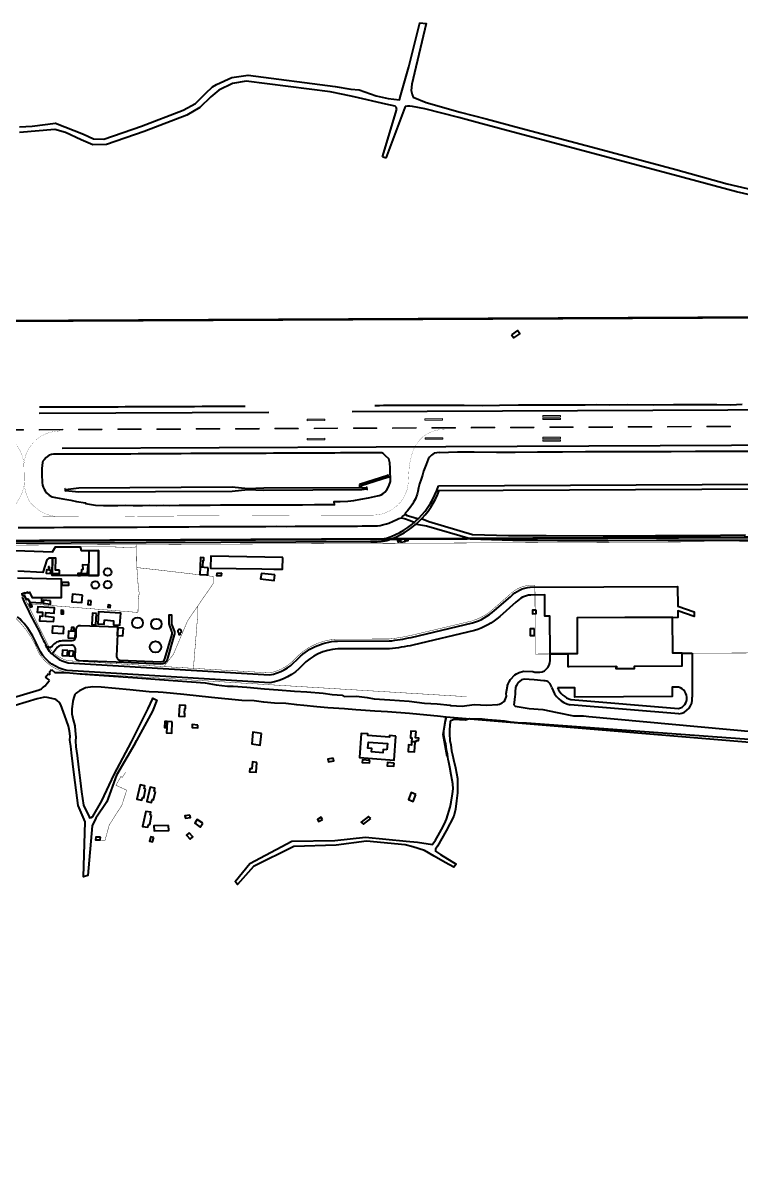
# Model space of a CAD drawing. Header units: metres. Extents: x 428 to 3974, y -4076 to 3914.
# Drawn here: x 989.871 to 990.664, y -369.758 to -368.507 of the extents above; entities that cross this region are included whole.
import ezdxf

# ---------------------------------------------------------------- set-up
doc = ezdxf.new("R2010")
doc.units = ezdxf.units.M
doc.header["$MEASUREMENT"] = 0
for name, pattern in [('CENTER', [50.8, 31.75, -6.35, 6.35, -6.35]), ('DASHED', [0.75, 0.5, -0.25]), ('HIDDEN', [9.525, 6.35, -3.175])]:
    doc.linetypes.add(name, pattern=pattern)
for name, color, linetype, lineweight in [('C-BLDG', 253, 'Continuous', 5), ('C-CLER-AERO', 253, 'Continuous', 5), ('C-FENC-AIRF-SECU', 253, 'DASHED', 0), ('C-NTWK-WATR-AIRF', 253, 'HIDDEN', 0), ('C-ROAD-AIRF', 253, 'Continuous', 5), ('C-ROAD-LAND', 253, 'Continuous', 9), ('C-RUNN', 253, 'Continuous', 5), ('C-RUNN-CNTR', 253, 'Continuous', 18), ('C-RUNN-MARK', 253, 'Continuous', 0), ('C-RUNW-MARK', 252, 'Continuous', 20), ('C-SHLD', 253, 'Continuous', 5)]:
    doc.layers.add(name, color=color, linetype=linetype, lineweight=lineweight)
doc.layers.add('C-STRM-HEAD WALL', color=253, linetype='Continuous')
doc.layers.add('C-TAXI-OTLN', color=4, linetype='Continuous')
doc.styles.add('ADPI R', font='swiss.ttf')
doc.linetypes.add('OLS', pattern='A,4,-2,4,-2,["OLS",ADPI R,S=1.2,R=0,X=-1.7,Y=-0.5],-2,4,-2,4,-2', length=26)

# ---------------------------------------------------------------- blocks, each defined once
blk = doc.blocks.new('Kholsi_Close-flat-3')
at = {"layer": 'C-STRM-HEAD WALL', "ltscale": 0.1}
for points in [[(0, 1.5), (0.8, 2)], [(0, 1.5), (0, -1.5)], [(0, -1.5), (0.9, -2)]]:
    blk.add_lwpolyline(points, dxfattribs=at)
blk = doc.blocks.new('Kholsi_Close-flat-4')
at = {"layer": 'C-STRM-HEAD WALL', "ltscale": 0.1}
for points in [[(-0.1, 1.5), (-1, 1.9)], [(0.1, -1.5), (-0.1, 1.5)], [(0.1, -1.5), (-0.7, -2)]]:
    blk.add_lwpolyline(points, dxfattribs=at)
blk = doc.blocks.new('Kholsi_Close-flat-5')
at = {"layer": 'C-STRM-HEAD WALL', "ltscale": 0.1, "elevation": -1323.5}
for points in [[(-2.8, 2.3), (-3.7, 2.5)], [(-1.9, -0.6), (-2.8, 2.3)], [(-1.9, -0.6), (-2.5, -1.3)]]:
    blk.add_lwpolyline(points, dxfattribs=at)
blk = doc.blocks.new('*U17')
at = {"layer": 'C-RUNN-MARK'}
for points in [[(634195.5, 3064775.3), (634194.7, 3064775.6), (634183.7, 3064747.7), (634184.6, 3064747.3)], [(634177.3, 3064728.7), (634176.5, 3064729), (634165.5, 3064701.1), (634166.3, 3064700.8)], [(634159, 3064682.2), (634158.2, 3064682.5), (634147.3, 3064654.6), (634148.1, 3064654.2)], [(634140.8, 3064635.6), (634140, 3064635.9), (634129, 3064608), (634129.9, 3064607.7)], [(634122.6, 3064589.1), (634121.7, 3064589.4), (634110.8, 3064561.5), (634111.6, 3064561.1)], [(634104.3, 3064542.5), (634103.5, 3064542.8), (634092.5, 3064514.9), (634093.4, 3064514.6)], [(634086.1, 3064495.9), (634085.2, 3064496.3), (634074.3, 3064468.3), (634075.1, 3064468)], [(634067.8, 3064449.4), (634067, 3064449.7), (634056, 3064421.8), (634056.9, 3064421.5)], [(634049.6, 3064402.8), (634048.7, 3064403.2), (634037.8, 3064375.2), (634038.6, 3064374.9)], [(634031.3, 3064356.3), (634030.5, 3064356.6), (634019.6, 3064328.7), (634020.4, 3064328.4)], [(634013.1, 3064309.7), (634012.3, 3064310.1), (634001.3, 3064282.1), (634002.2, 3064281.8)], [(633994.9, 3064263.2), (633994, 3064263.5), (633983.1, 3064235.6), (633983.9, 3064235.3)], [(633976.6, 3064216.6), (633975.8, 3064217), (633964.8, 3064189), (633965.7, 3064188.7)], [(633958.4, 3064170.1), (633957.5, 3064170.4), (633946.6, 3064142.5), (633947.4, 3064142.1)], [(633940.1, 3064123.5), (633939.3, 3064123.9), (633928.3, 3064095.9), (633929.2, 3064095.6)], [(633921.9, 3064077), (633921, 3064077.3), (633910.1, 3064049.4), (633910.9, 3064049)], [(633903.6, 3064030.4), (633902.8, 3064030.7), (633891.9, 3064002.8), (633892.7, 3064002.5)], [(633885.4, 3063983.9), (633884.6, 3063984.2), (633873.6, 3063956.3), (633874.5, 3063955.9)], [(633867.2, 3063937.3), (633866.3, 3063937.6), (633855.4, 3063909.7), (633856.2, 3063909.4)]]:
    blk.add_hatch(color=256, dxfattribs=at).paths.add_polyline_path(points)
for points in [[(634194.7, 3064775.6), (634183.7, 3064747.7), (634184.6, 3064747.3), (634195.5, 3064775.3)], [(634176.5, 3064729), (634165.5, 3064701.1), (634166.3, 3064700.8), (634177.3, 3064728.7)], [(634158.2, 3064682.5), (634147.3, 3064654.6), (634148.1, 3064654.2), (634159, 3064682.2)], [(634140, 3064635.9), (634129, 3064608), (634129.9, 3064607.7), (634140.8, 3064635.6)], [(634121.7, 3064589.4), (634110.8, 3064561.5), (634111.6, 3064561.1), (634122.6, 3064589.1)], [(634103.5, 3064542.8), (634092.5, 3064514.9), (634093.4, 3064514.6), (634104.3, 3064542.5)], [(634085.2, 3064496.3), (634074.3, 3064468.3), (634075.1, 3064468), (634086.1, 3064495.9)], [(634067, 3064449.7), (634056, 3064421.8), (634056.9, 3064421.5), (634067.8, 3064449.4)], [(634048.7, 3064403.2), (634037.8, 3064375.2), (634038.6, 3064374.9), (634049.6, 3064402.8)], [(634030.5, 3064356.6), (634019.6, 3064328.7), (634020.4, 3064328.4), (634031.3, 3064356.3)], [(634012.3, 3064310.1), (634001.3, 3064282.1), (634002.2, 3064281.8), (634013.1, 3064309.7)], [(633994, 3064263.5), (633983.1, 3064235.6), (633983.9, 3064235.3), (633994.9, 3064263.2)], [(633975.8, 3064217), (633964.8, 3064189), (633965.7, 3064188.7), (633976.6, 3064216.6)], [(633957.5, 3064170.4), (633946.6, 3064142.5), (633947.4, 3064142.1), (633958.4, 3064170.1)], [(633939.3, 3064123.9), (633928.3, 3064095.9), (633929.2, 3064095.6), (633940.1, 3064123.5)], [(633921, 3064077.3), (633910.1, 3064049.4), (633910.9, 3064049), (633921.9, 3064077)], [(633902.8, 3064030.7), (633891.9, 3064002.8), (633892.7, 3064002.5), (633903.6, 3064030.4)], [(633884.6, 3063984.2), (633873.6, 3063956.3), (633874.5, 3063955.9), (633885.4, 3063983.9)], [(633866.3, 3063937.6), (633855.4, 3063909.7), (633856.2, 3063909.4), (633867.2, 3063937.3)]]:
    blk.add_lwpolyline(points, close=True, dxfattribs=at)
blk = doc.blocks.new('Sup 2400m-flat-2')
at = {"layer": 'C-RUNW-MARK'}
h = blk.add_hatch(color=256, dxfattribs=at)
h.paths.add_polyline_path([(-922.5, 13), (-922.5, 11.2), (-900, 11.2), (-900, 13)])
h.paths.add_polyline_path([(-922.5, -13.1), (-922.5, -11.3), (-900, -11.3), (-900, -13.1)])
h.paths.add_polyline_path([(-772.5, 13), (-772.5, 11.2), (-750, 11.2), (-750, 13)])
h.paths.add_polyline_path([(-772.5, -13.1), (-772.5, -11.3), (-750, -11.3), (-750, -13.1)])
h.paths.add_polyline_path([(-622.5, 16.3), (-622.5, 14.5), (-600, 14.5), (-600, 16.3)])
h.paths.add_polyline_path([(-600, 13), (-600, 11.2), (-622.5, 11.2), (-622.5, 13)])
h.paths.add_polyline_path([(-622.5, -16.4), (-622.5, -14.6), (-600, -14.6), (-600, -16.4)])
h.paths.add_polyline_path([(-600, -13.1), (-600, -11.3), (-622.5, -11.3), (-622.5, -13.1)])
h = blk.add_hatch(color=256, dxfattribs=at)
h.paths.add_polyline_path([(-322.5, 19.6), (-322.5, 17.8), (-300, 17.8), (-300, 19.6)])
h.paths.add_polyline_path([(-300, 16.3), (-300, 14.5), (-322.5, 14.5), (-322.5, 16.3)])
h.paths.add_polyline_path([(-322.5, 13), (-322.5, 11.2), (-300, 11.2), (-300, 13)])
h = blk.add_hatch(color=256, dxfattribs=at)
h.paths.add_polyline_path([(-172.5, 19.6), (-172.5, 17.8), (-150, 17.8), (-150, 19.6)])
h.paths.add_polyline_path([(-150, 16.3), (-150, 14.5), (-172.5, 14.5), (-172.5, 16.3)])
h.paths.add_polyline_path([(-172.5, 13), (-172.5, 11.2), (-150, 11.2), (-150, 13)])
h = blk.add_hatch(color=256, dxfattribs=at)
h.paths.add_polyline_path([(-322.5, -19.7), (-322.5, -17.9), (-300, -17.9), (-300, -19.7)])
h.paths.add_polyline_path([(-300, -16.4), (-300, -14.6), (-322.5, -14.6), (-322.5, -16.4)])
h.paths.add_polyline_path([(-322.5, -13.1), (-322.5, -11.3), (-300, -11.3), (-300, -13.1)])
h = blk.add_hatch(color=256, dxfattribs=at)
h.paths.add_polyline_path([(-172.5, -19.7), (-172.5, -17.9), (-150, -17.9), (-150, -19.7)])
h.paths.add_polyline_path([(-150, -16.4), (-150, -14.6), (-172.5, -14.6), (-172.5, -16.4)])
h.paths.add_polyline_path([(-172.5, -13.1), (-172.5, -11.3), (-150, -11.3), (-150, -13.1)])
for points in [[(-622.5, 16.3), (-622.5, 14.5), (-600, 14.5), (-600, 16.3)], [(-322.5, 19.6), (-322.5, 17.8), (-300, 17.8), (-300, 19.6)], [(-300, 16.3), (-300, 14.5), (-322.5, 14.5), (-322.5, 16.3)], [(-172.5, 19.6), (-172.5, 17.8), (-150, 17.8), (-150, 19.6)], [(-150, 16.3), (-150, 14.5), (-172.5, 14.5), (-172.5, 16.3)], [(-922.5, 13), (-922.5, 11.2), (-900, 11.2), (-900, 13)], [(-772.5, 13), (-772.5, 11.2), (-750, 11.2), (-750, 13)], [(-600, 13), (-600, 11.2), (-622.5, 11.2), (-622.5, 13)], [(-322.5, 13), (-322.5, 11.2), (-300, 11.2), (-300, 13)], [(-172.5, 13), (-172.5, 11.2), (-150, 11.2), (-150, 13)], [(-922.5, -13.1), (-922.5, -11.3), (-900, -11.3), (-900, -13.1)], [(-772.5, -13.1), (-772.5, -11.3), (-750, -11.3), (-750, -13.1)], [(-600, -13.1), (-600, -11.3), (-622.5, -11.3), (-622.5, -13.1)], [(-322.5, -13.1), (-322.5, -11.3), (-300, -11.3), (-300, -13.1)], [(-172.5, -13.1), (-172.5, -11.3), (-150, -11.3), (-150, -13.1)], [(-622.5, -16.4), (-622.5, -14.6), (-600, -14.6), (-600, -16.4)], [(-300, -16.4), (-300, -14.6), (-322.5, -14.6), (-322.5, -16.4)], [(-322.5, -19.7), (-322.5, -17.9), (-300, -17.9), (-300, -19.7)], [(-150, -16.4), (-150, -14.6), (-172.5, -14.6), (-172.5, -16.4)], [(-172.5, -19.7), (-172.5, -17.9), (-150, -17.9), (-150, -19.7)]]:
    blk.add_lwpolyline(points, close=True, dxfattribs=at)

msp = doc.modelspace()

# ---------------------------------------------------------------- linework, layer by layer
at = {"layer": 'C-BLDG', "lineweight": 40}
for points in [[(990.4108, -368.8508), (990.4132, -368.8543), (990.4198, -368.8497), (990.4174, -368.8462), (990.4108, -368.8508)], [(990.3396, -369.316), (990.3354, -369.2918), (990.3387, -369.2723)]]:
    msp.add_lwpolyline(points, dxfattribs=at)
for points in [[(990.2866, -369.0772), (990.2849, -369.0774), (990.2852, -369.0794), (990.2869, -369.0793)], [(990.2929, -369.0765), (990.2878, -369.077), (990.2884, -369.0795), (990.2934, -369.079)], [(990.2961, -369.0761), (990.2943, -369.0764), (990.2948, -369.0782), (990.2966, -369.0779)], [(989.9445, -369.0892), (989.9441, -369.1164), (989.955, -369.1163), (989.955, -369.0887)], [(990.1584, -369.0965), (990.079, -369.0952), (990.0788, -369.1082), (990.1352, -369.1092), (990.1485, -369.1094), (990.1582, -369.1096)], [(989.9012, -369.107), (989.9001, -369.107), (989.9, -369.1089), (989.9011, -369.109)], [(989.9119, -369.1107), (989.9078, -369.1106), (989.9079, -369.0973), (989.9043, -369.0973), (989.9041, -369.1143), (989.912, -369.1143)], [(989.9438, -369.1049), (989.9376, -369.1046), (989.9377, -369.1099), (989.9362, -369.1102), (989.9361, -369.1143), (989.9431, -369.1144)], [(990.0761, -369.1079), (990.0672, -369.1074), (990.0668, -369.1153), (990.0757, -369.1158)], [(990.0706, -369.0997), (990.0712, -369.0998), (990.0714, -369.0968), (990.0677, -369.0965), (990.0671, -369.1067), (990.0701, -369.1069)], [(989.9024, -369.1108), (989.8976, -369.1103), (989.8975, -369.1138), (989.9023, -369.1143)], [(989.9355, -369.1143), (989.9324, -369.1143), (989.9323, -369.1166), (989.9354, -369.1166)], [(990.091, -369.114), (990.0856, -369.1143), (990.0854, -369.1166), (990.0908, -369.1163)], [(990.1497, -369.1158), (990.1347, -369.1142), (990.1339, -369.1202), (990.1489, -369.1218)], [(989.9223, -369.124), (989.9146, -369.1242), (989.9146, -369.1253), (989.9146, -369.1273), (989.9164, -369.1272), (989.9222, -369.1271)], [(989.8925, -369.141), (989.8823, -369.1407), (989.8793, -369.135), (989.8783, -369.1356), (989.8775, -369.1358), (989.877, -369.1348), (989.8742, -369.1362), (989.8739, -369.1355), (989.8706, -369.137), (989.8716, -369.139), (989.8732, -369.1383), (989.8752, -369.1431), (989.8761, -369.1427), (989.8772, -369.1421), (989.8793, -369.1457), (989.8925, -369.1467)], [(989.9023, -369.1445), (989.8946, -369.1435), (989.8942, -369.1471), (989.902, -369.1481)], [(989.9374, -369.1381), (989.9264, -369.1372), (989.9257, -369.1455), (989.9367, -369.1464)], [(989.9471, -369.1444), (989.9437, -369.1441), (989.9433, -369.1484), (989.9468, -369.1488)], [(989.881, -369.1481), (989.8786, -369.1481), (989.8801, -369.1515), (989.8821, -369.1507)], [(989.9061, -369.1627), (989.8968, -369.1618), (989.8969, -369.1572), (989.9062, -369.1581), (989.9066, -369.1522), (989.8881, -369.151), (989.8876, -369.1568), (989.8935, -369.157), (989.8934, -369.1616), (989.8904, -369.1614), (989.89, -369.1663), (989.9056, -369.1673)], [(989.9166, -369.1549), (989.9139, -369.1548), (989.9138, -369.1586), (989.9165, -369.1587)], [(989.953, -369.1584), (989.9485, -369.1581), (989.9478, -369.1705), (989.9523, -369.1708)], [(989.9618, -369.1652), (989.9718, -369.1663), (989.9715, -369.1707), (989.9787, -369.1712), (989.9796, -369.158), (989.9551, -369.1564), (989.9542, -369.1696), (989.9615, -369.1701)], [(989.9683, -369.1491), (989.9656, -369.1489), (989.9654, -369.1515), (989.9681, -369.1517)], [(990.4377, -369.1546), (990.4338, -369.1547), (990.4338, -369.1586), (990.4377, -369.1585)], [(990.5884, -369.1625), (990.4829, -369.1632), (990.4832, -369.2028), (990.4726, -369.203), (990.4729, -369.2168), (990.5256, -369.2166), (990.5257, -369.2192), (990.5463, -369.219), (990.5463, -369.2165), (990.599, -369.2161), (990.5989, -369.2022), (990.5887, -369.2022)], [(989.917, -369.1729), (989.9044, -369.1722), (989.9039, -369.1796), (989.9166, -369.1804)], [(989.9299, -369.1783), (989.922, -369.1778), (989.9216, -369.1852), (989.9294, -369.1857)], [(989.9283, -369.1739), (989.9252, -369.1738), (989.925, -369.1772), (989.9281, -369.1773)], [(989.9825, -369.1747), (989.9762, -369.1742), (989.9758, -369.1827), (989.982, -369.1831)], [(990.0464, -369.1771), (990.0462, -369.1768), (990.0456, -369.1763), (990.045, -369.1761), (990.0441, -369.1762), (990.0435, -369.1764), (990.0429, -369.1769), (990.0427, -369.1771), (990.0426, -369.1776), (990.0427, -369.178), (990.0431, -369.1794), (990.0438, -369.18), (990.0437, -369.1815), (990.045, -369.1816), (990.0451, -369.1802), (990.0458, -369.1795), (990.0467, -369.1787), (990.0467, -369.1779)], [(990.4361, -369.1752), (990.4312, -369.1752), (990.4311, -369.1788), (990.4312, -369.1828), (990.4361, -369.1828)], [(989.9212, -369.1993), (989.9155, -369.199), (989.915, -369.2047), (989.9207, -369.2051)], [(989.9276, -369.1998), (989.9227, -369.1995), (989.9224, -369.2051), (989.9273, -369.2054)], [(990.0504, -369.2632), (990.0509, -369.2633), (990.0512, -369.2599), (990.0445, -369.2594), (990.0437, -369.2716), (990.0503, -369.2721), (990.0505, -369.2688), (990.0499, -369.2687)], [(990.0307, -369.2776), (990.0282, -369.2775), (990.0278, -369.2843), (990.0303, -369.2844)], [(990.0364, -369.2778), (990.0307, -369.2776), (990.0303, -369.2844), (990.03, -369.2899), (990.0359, -369.2903)], [(990.0648, -369.2814), (990.0584, -369.2809), (990.0583, -369.284), (990.0646, -369.2845)], [(990.1347, -369.2906), (990.1255, -369.2894), (990.1244, -369.3023), (990.1335, -369.3035)], [(990.2832, -369.2936), (990.276, -369.293), (990.2759, -369.2948), (990.252, -369.2931), (990.2521, -369.2912), (990.2449, -369.2907), (990.2429, -369.3171), (990.2812, -369.32)], [(990.3054, -369.2884), (990.2997, -369.288), (990.2991, -369.2956), (990.3008, -369.2957), (990.3007, -369.297), (990.3005, -369.2993), (990.3055, -369.2997), (990.3057, -369.2983), (990.3082, -369.2984), (990.3084, -369.296), (990.3048, -369.2956)], [(990.2733, -369.3087), (990.2691, -369.3084), (990.2689, -369.3121), (990.2561, -369.3111), (990.2564, -369.3074), (990.2523, -369.3071), (990.2528, -369.3002), (990.2738, -369.3017)], [(990.3045, -369.3004), (990.3005, -369.3001), (990.3002, -369.3036), (990.297, -369.3034), (990.2966, -369.3107), (990.3036, -369.3111)], [(990.2141, -369.3179), (990.2082, -369.3191), (990.2087, -369.3221), (990.2147, -369.3209)], [(990.2542, -369.3205), (990.2462, -369.3197), (990.2458, -369.3226), (990.254, -369.3232)], [(990.1298, -369.3226), (990.1249, -369.3221), (990.1243, -369.3298), (990.122, -369.3296), (990.1218, -369.3329), (990.129, -369.3336)], [(990.2811, -369.3234), (990.2737, -369.3229), (990.2734, -369.3264), (990.2808, -369.3269)], [(990.0071, -369.352), (990.0056, -369.3516), (990.0063, -369.3486), (990.001, -369.3475), (989.9975, -369.3631), (990.0028, -369.3643), (990.0035, -369.3613), (990.0051, -369.3616)], [(990.018, -369.3546), (990.0165, -369.3542), (990.0172, -369.351), (990.012, -369.3499), (990.0084, -369.3656), (990.0137, -369.3668), (990.0144, -369.3636), (990.0159, -369.364)], [(990.3051, -369.3582), (990.3, -369.356), (990.2971, -369.3635), (990.3022, -369.3657)], [(990.0137, -369.3807), (990.0122, -369.3805), (990.0129, -369.3775), (990.0072, -369.3769), (990.0037, -369.3934), (990.0094, -369.394), (990.0101, -369.391), (990.0116, -369.3912)], [(990.056, -369.3808), (990.0505, -369.3816), (990.0509, -369.3843), (990.0564, -369.3835)], [(990.202, -369.3856), (990.2006, -369.383), (990.1965, -369.3855), (990.1978, -369.388)], [(990.2553, -369.3845), (990.253, -369.3823), (990.245, -369.3887), (990.2473, -369.3909)], [(990.0323, -369.3923), (990.0162, -369.3926), (990.0165, -369.398), (990.0326, -369.3977)], [(990.0701, -369.3898), (990.0641, -369.3856), (990.0613, -369.3898), (990.0673, -369.394)], [(989.9573, -369.4053), (989.9521, -369.4051), (989.9517, -369.408), (989.9569, -369.4082)], [(990.016, -369.4056), (990.0128, -369.4048), (990.0115, -369.4096), (990.0147, -369.4104)], [(990.0552, -369.4003), (990.0521, -369.4031), (990.0561, -369.4074), (990.0593, -369.4046)]]:
    msp.add_lwpolyline(points, close=True, dxfattribs=at)
msp.add_lwpolyline([(990.3387, -369.2723), (990.7309, -369.305, -0.338409), (991.0307, -369.6004), (991.0529, -369.7583)], format="xyb", dxfattribs=at)
for centre, radius in [((989.9652, -369.1126), 0.00418), ((989.9515, -369.1268), 0.00417), ((989.9652, -369.1266), 0.00421), ((989.9981, -369.1687), 0.00599), ((990.0189, -369.1699), 0.00583), ((990.018, -369.1953), 0.00626)]:
    msp.add_circle(centre, radius, dxfattribs=at)
at = {"layer": 'C-CLER-AERO', "linetype": 'OLS', "lineweight": 40, "const_width": 0.0026, "flags": 128}
msp.add_lwpolyline([(988.3934, -368.8426), (991.0359, -368.83), (991.0371, -369.0726), (988.3946, -369.0851), (988.3934, -368.8426)], close=True, dxfattribs=at)
at = {"layer": 'C-FENC-AIRF-SECU', "lineweight": 40, "ltscale": 0.2, "const_width": 0.000433, "flags": 128}
for points in [[(990.6726, -369.0791), (989.6459, -369.0839)], [(989.997, -369.0823), (989.9973, -369.1077)], [(989.9971, -369.0849), (989.988, -369.0856), (989.9716, -369.0849), (989.9348, -369.0847)], [(989.999, -369.1421), (990, -369.1362), (989.9989, -369.1282), (989.9974, -369.1077)], [(990.0252, -369.1108), (989.9974, -369.1077)], [(990.0818, -369.1175), (990.0251, -369.1108)], [(990.0818, -369.1175), (990.0819, -369.1249), (990.0534, -369.1663)], [(990.4368, -369.2031), (990.4365, -369.1271)], [(989.999, -369.1421), (989.9986, -369.1572)], [(989.8767, -369.1475), (989.9986, -369.1572)], [(990.0641, -369.1507), (990.0644, -369.1614), (990.0598, -369.2188)], [(990.0534, -369.1663), (990.0534, -369.1663), (990.0377, -369.2034), (990.0273, -369.2169)], [(990.4726, -369.2029), (990.4368, -369.2031)], [(990.5989, -369.2022), (990.673, -369.2019)], [(989.9517, -369.4081), (989.9621, -369.4092), (989.967, -369.3915), (989.9808, -369.37), (989.9862, -369.3533), (989.9743, -369.3479), (989.9798, -369.3382), (989.9812, -369.3393), (989.985, -369.3337)]]:
    msp.add_lwpolyline(points, dxfattribs=at)
for points in [[(989.6445, -369.1061), (989.6991, -369.1193), (989.7364, -369.1307, 0.055323), (989.7611, -369.1329, -0.094697), (989.8291, -369.142, -0.217915), (989.8891, -369.2017, 0.214899), (989.9204, -369.2234), (990.361, -369.2501)], [(990.4365, -369.1271), (990.4313, -369.1271, 0.183963), (990.4079, -369.1382), (990.3905, -369.1534, -0.11002), (990.3669, -369.1666), (990.2994, -369.1826, -0.027439), (990.2756, -369.1865), (990.2186, -369.1866, 0.198539), (990.1718, -369.2084, -0.166186), (990.1436, -369.2239), (990.0273, -369.2169)], [(990.0273, -369.2169), (989.922, -369.2105, -0.239704), (989.899, -369.1921), (989.8723, -369.1387)]]:
    msp.add_lwpolyline(points, format="xyb", dxfattribs=at)
at = {"layer": 'C-NTWK-WATR-AIRF', "lineweight": 40}
for points in [[(990.2742, -369.006), (990.2429, -369.016), (990.2429, -369.0192)], [(990.2748, -369.0079), (990.2449, -369.0175), (990.2449, -369.0192)], [(989.9187, -369.0214), (989.9333, -369.0196), (990.1024, -369.0188), (990.1197, -369.0204), (990.1374, -369.0197), (990.2455, -369.0192), (990.251, -369.0199)], [(989.9187, -369.0227), (989.9333, -369.0243), (990.1024, -369.0235), (990.1197, -369.0217), (990.1374, -369.0222), (990.2455, -369.0217), (990.251, -369.021)], [(990.3282, -369.0227), (991.0461, -369.0193), (991.0633, -369.0176)], [(990.33, -369.0175), (991.046, -369.0141), (991.0633, -369.0156)], [(989.9187, -369.0227), (989.9187, -369.0214)]]:
    msp.add_lwpolyline(points, dxfattribs=at)
for points in [[(990.33, -369.0175, -0.241082), (990.2727, -369.0753, -0.048428), (990.2553, -369.0767), (989.6345, -369.0796)], [(990.331, -369.0227, -0.228219), (990.2733, -369.0778, -0.048841), (990.2553, -369.0793), (989.6346, -369.0822)]]:
    msp.add_lwpolyline(points, format="xyb", dxfattribs=at)
at = {"layer": 'C-ROAD-AIRF', "lineweight": 40}
for points in [[(990.2864, -369.0534), (990.2892, -369.0529), (990.2939, -369.054), (990.2979, -369.0554), (990.3044, -369.0578)], [(990.2932, -369.048), (990.2932, -369.0485), (990.2938, -369.0492), (990.2956, -369.0502), (990.302, -369.052), (990.3079, -369.054)], [(990.3678, -369.0714), (990.3195, -369.0573), (990.3115, -369.0539)], [(990.3649, -369.0761), (990.317, -369.0621), (990.3058, -369.0601)], [(990.3649, -369.0761), (990.412, -369.0773), (990.4613, -369.0777), (990.5175, -369.0777), (990.5707, -369.0776), (990.623, -369.0774), (990.6718, -369.0772)], [(990.6686, -369.0721), (990.6135, -369.0727), (990.5695, -369.0728), (990.5116, -369.0729), (990.4487, -369.0727), (990.4073, -369.0726), (990.3678, -369.0714)], [(989.8431, -369.088), (989.9044, -369.0903), (989.9078, -369.0848), (989.9348, -369.0847), (989.9358, -369.0889), (989.955, -369.0887), (989.955, -369.1163), (989.9041, -369.1166), (989.9043, -369.0973), (989.9004, -369.0973), (989.8982, -369.0991), (989.8936, -369.1131), (989.8662, -369.1116)], [(989.8658, -369.1192), (989.9138, -369.12), (989.9139, -369.1409), (989.8823, -369.141), (989.8793, -369.135), (989.8783, -369.1356), (989.8775, -369.1358), (989.877, -369.1348), (989.8742, -369.1362), (989.8739, -369.1355), (989.8703, -369.1372)]]:
    msp.add_lwpolyline(points, dxfattribs=at)
msp.add_lwpolyline([(989.8709, -369.1402), (989.8739, -369.1472), (989.8774, -369.1544), (989.8794, -369.1586), (989.8902, -369.1795), (989.89, -369.1791, -0.001273), (989.8902, -369.1795, -0.007761), (989.8987, -369.1966, 0.206156), (989.9218, -369.2127), (990.1437, -369.2261, 0.167457), (990.1734, -369.2098, -0.198332), (990.2187, -369.1888), (990.2757, -369.1887, 0.027591), (990.2999, -369.1847), (990.3675, -369.1687, 0.110233), (990.392, -369.1551), (990.4095, -369.1398, -0.184065), (990.4314, -369.1293), (990.5939, -369.1285), (990.594, -369.1502), (990.6122, -369.1564), (990.6122, -369.1617), (990.594, -369.1556), (990.5941, -369.1626), (990.483, -369.1632), (990.4832, -369.2028), (990.4532, -369.203), (990.453, -369.1613), (990.4475, -369.1613), (990.4474, -369.1379), (990.4318, -369.138, 0.184587), (990.4155, -369.146), (990.3977, -369.1616, -0.110969), (990.3697, -369.1771), (990.3019, -369.1932, -0.028164), (990.2762, -369.1974), (990.2189, -369.1975, 0.197416), (990.1798, -369.2157, -0.171728), (990.1442, -369.2348), (989.9207, -369.2213, -0.212978), (989.8911, -369.2007, 0.007947), (989.8825, -369.1835, 0.092911), (989.8657, -369.1619, 0.158771)], format="xyb", dxfattribs=at)
msp.add_arc((990.2606, -369.0099), 0.0511, 304.8984, 310.9118, dxfattribs=at)
at = {"layer": 'C-ROAD-LAND', "lineweight": 40}
for p, q in [((990.0878, -368.5809), (990.079, -368.5883)), ((990.1028, -368.5735), (990.0878, -368.5809)), ((990.1179, -368.571), (990.1028, -368.5735)), ((990.2107, -368.5828), (990.1179, -368.571)), ((990.2249, -368.5856), (990.2107, -368.5828)), ((990.079, -368.5883), (990.067, -368.6001)), ((990.2372, -368.5885), (990.2249, -368.5856)), ((990.2722, -368.5964), (990.2372, -368.5885)), ((990.067, -368.6001), (990.0526, -368.6084)), ((990.2682, -368.6545), (990.284, -368.602)), ((990.2929, -368.6), (990.2719, -368.656)), ((990.2825, -368.5988), (990.2722, -368.5964)), ((990.2835, -368.5996), (990.2825, -368.5988)), ((990.2838, -368.6006), (990.2835, -368.5996)), ((990.2839, -368.6012), (990.2838, -368.6006)), ((990.284, -368.602), (990.2839, -368.6012)), ((990.2935, -368.5992), (990.2929, -368.6)), ((990.2959, -368.5986), (990.2935, -368.5992)), ((990.2935, -368.5992), (990.2935, -368.5992)), ((990.2985, -368.5986), (990.2959, -368.5986)), ((990.3014, -368.5991), (990.2985, -368.5986)), ((990.315, -368.6017), (990.3014, -368.5991)), ((990.3526, -368.6113), (990.315, -368.6017)), ((990.0526, -368.6084), (990.0053, -368.6266)), ((990.3769, -368.6177), (990.3526, -368.6113)), ((990.418, -368.6287), (990.3769, -368.6177)), ((989.9069, -368.6245), (989.8678, -368.6277)), ((989.9186, -368.6277), (989.9069, -368.6245)), ((989.9361, -368.6358), (989.9186, -368.6277)), ((990.0053, -368.6266), (989.9638, -368.6411)), ((990.5905, -368.6748), (990.418, -368.6287)), ((989.9487, -368.6414), (989.9361, -368.6358)), ((989.9638, -368.6411), (989.9487, -368.6414)), ((990.2719, -368.656), (990.2682, -368.6545)), ((990.6589, -368.6932), (990.5905, -368.6748)), ((990.6911, -368.7007), (990.6589, -368.6932)), ((990.4532, -369.203), (990.4726, -369.2029)), ((990.4532, -369.2102), (990.4532, -369.203)), ((990.4726, -369.2029), (990.4726, -369.2167)), ((990.5989, -369.2022), (990.6098, -369.2022)), ((990.599, -369.2161), (990.5989, -369.2022)), ((990.6098, -369.2022), (990.61, -369.2506)), ((989.9014, -369.2225), (989.9032, -369.2201)), ((989.9032, -369.2201), (989.9071, -369.2236)), ((990.4726, -369.2167), (990.4735, -369.2167)), ((990.4735, -369.2167), (990.4744, -369.2167)), ((990.4744, -369.2167), (990.5263, -369.2165)), ((990.5263, -369.2165), (990.5264, -369.2191)), ((990.5264, -369.2191), (990.5463, -369.219)), ((990.5463, -369.2164), (990.599, -369.2161)), ((990.5463, -369.219), (990.5463, -369.2164)), ((989.8968, -369.2287), (989.8998, -369.2246)), ((989.8986, -369.2302), (989.8968, -369.2287)), ((989.8984, -369.2353), (989.9007, -369.2327)), ((989.9007, -369.2316), (989.8986, -369.2302)), ((989.8998, -369.2246), (989.9013, -369.226)), ((989.9011, -369.2323), (989.9007, -369.2316)), ((989.9007, -369.2327), (989.9011, -369.2323)), ((989.9013, -369.226), (989.9014, -369.2225)), ((989.9071, -369.2236), (989.9192, -369.2235)), ((989.9192, -369.2235), (989.9195, -369.2236)), ((989.9195, -369.2236), (989.935, -369.2248)), ((989.935, -369.2248), (989.9457, -369.2257)), ((989.9457, -369.2257), (989.9611, -369.2267)), ((989.9611, -369.2267), (989.9772, -369.2279)), ((989.9772, -369.2279), (989.998, -369.2294)), ((989.998, -369.2294), (990.0223, -369.2312)), ((990.0223, -369.2311), (990.0727, -369.2347)), ((990.0223, -369.2312), (990.0223, -369.2311)), ((990.4068, -369.2358), (990.4079, -369.2336)), ((990.4079, -369.2336), (990.4094, -369.2313)), ((990.4094, -369.2313), (990.4143, -369.2261)), ((990.4143, -369.2261), (990.4163, -369.2248)), ((990.4163, -369.2248), (990.4191, -369.2234)), ((990.4218, -369.2315), (990.4177, -369.2349)), ((990.4191, -369.2234), (990.4237, -369.2219)), ((990.4246, -369.2307), (990.4218, -369.2315)), ((990.4237, -369.2219), (990.434, -369.2223)), ((990.4358, -369.2316), (990.4246, -369.2307)), ((990.434, -369.2223), (990.4363, -369.223)), ((990.4462, -369.2325), (990.4358, -369.2316)), ((990.4363, -369.223), (990.4392, -369.2232)), ((989.8588, -369.2519), (989.8896, -369.2426)), ((989.8896, -369.2426), (989.8921, -369.2414)), ((989.8921, -369.2414), (989.8935, -369.2404)), ((989.8935, -369.2404), (989.8962, -369.2381)), ((989.8962, -369.2381), (989.8984, -369.2353)), ((990.0727, -369.2347), (990.085, -369.2371)), ((990.085, -369.2371), (990.0974, -369.2384)), ((990.0974, -369.2384), (990.1038, -369.2385)), ((990.1038, -369.2385), (990.1186, -369.2398)), ((990.1186, -369.2398), (990.1383, -369.2416)), ((990.1383, -369.2416), (990.1531, -369.2424)), ((990.1531, -369.2424), (990.1712, -369.2441)), ((990.1712, -369.2441), (990.1848, -369.2448)), ((990.1848, -369.2448), (990.203, -369.2463)), ((990.203, -369.2463), (990.213, -369.2476)), ((990.4049, -369.2468), (990.4062, -369.2387)), ((990.4062, -369.2387), (990.4063, -369.2377)), ((990.4063, -369.2377), (990.4068, -369.2358)), ((990.4152, -369.2398), (990.4147, -369.2451)), ((990.4147, -369.2451), (990.4147, -369.2478)), ((990.416, -369.2377), (990.4152, -369.2398)), ((990.4177, -369.2349), (990.416, -369.2377)), ((990.213, -369.2476), (990.2239, -369.2484)), ((990.2239, -369.2484), (990.2262, -369.2499)), ((990.2262, -369.2499), (990.2398, -369.2495)), ((990.2398, -369.2495), (990.2514, -369.2511)), ((990.2514, -369.2511), (990.2591, -369.2525)), ((990.2591, -369.2525), (990.2763, -369.2536)), ((990.2763, -369.2536), (990.2976, -369.2552)), ((990.2976, -369.2552), (990.3145, -369.2572)), ((990.3145, -369.2572), (990.3285, -369.2581)), ((990.3285, -369.2581), (990.3429, -369.2596)), ((990.3564, -369.2605), (990.3693, -369.2587)), ((990.3693, -369.2587), (990.3834, -369.2594)), ((990.3834, -369.2594), (990.3957, -369.2586)), ((990.3957, -369.2586), (990.3975, -369.2583)), ((990.3975, -369.2583), (990.4003, -369.257)), ((990.4003, -369.257), (990.4025, -369.2555)), ((990.4025, -369.2555), (990.4038, -369.2536)), ((990.4038, -369.2536), (990.405, -369.2496)), ((990.405, -369.2496), (990.4049, -369.2468)), ((990.4134, -369.2564), (990.4132, -369.259)), ((990.4145, -369.2501), (990.4134, -369.2564)), ((990.4147, -369.2478), (990.4145, -369.2501)), ((990.3429, -369.2596), (990.3437, -369.2597)), ((990.3437, -369.2597), (990.3564, -369.2605)), ((990.3437, -369.2597), (990.3437, -369.2597)), ((990.4132, -369.259), (990.4146, -369.2607)), ((990.4146, -369.2607), (990.43, -369.2631)), ((990.43, -369.2631), (990.4453, -369.2643)), ((990.4453, -369.2643), (990.4609, -369.2675)), ((990.4609, -369.2675), (990.4789, -369.2712)), ((990.5952, -369.2691), (990.4752, -369.2593)), ((990.4789, -369.2712), (990.4899, -369.2714)), ((990.4899, -369.2714), (990.4961, -369.272)), ((990.4961, -369.272), (990.6796, -369.2888))]:
    msp.add_line(p, q, dxfattribs=at)
for points in [[(989.868, -368.6215), (989.8821, -368.6206), (989.9076, -368.6174), (989.9386, -368.6297), (989.9495, -368.6348), (989.961, -368.635), (990.0026, -368.6206), (990.0486, -368.6031), (990.0621, -368.5957), (990.0736, -368.5844), (990.081, -368.5775), (990.0853, -368.5746), (990.1023, -368.5671), (990.1201, -368.5646), (990.2161, -368.5769), (990.2335, -368.5799), (990.2427, -368.5808), (990.2614, -368.5871), (990.2747, -368.5903), (990.287, -368.5918), (990.2885, -368.5863), (990.2975, -368.5553), (990.3096, -368.5066), (990.3164, -368.5074), (990.3036, -368.5619), (990.3008, -368.5745), (990.3, -368.5814), (990.3012, -368.5858), (990.3023, -368.5886), (990.3165, -368.5945), (990.3539, -368.6053), (990.3827, -368.6128), (990.4193, -368.6225), (990.5054, -368.6455), (990.592, -368.6686), (990.6485, -368.6842), (990.6926, -368.6945)], [(990.6777, -369.2976), (990.4273, -369.2793), (990.4212, -369.2793), (990.4097, -369.2781), (990.4028, -369.2772), (990.3942, -369.2763), (990.3844, -369.2758), (990.3783, -369.2751), (990.3712, -369.2748), (990.3646, -369.2747), (990.3599, -369.276), (990.3532, -369.2755), (990.347, -369.2754), (990.3457, -369.2761), (990.3439, -369.2768), (990.3431, -369.278), (990.3424, -369.2862), (990.3422, -369.291), (990.3428, -369.2983), (990.3436, -369.3034), (990.3443, -369.3097), (990.3454, -369.3143), (990.3465, -369.3194), (990.3488, -369.3285), (990.351, -369.3405), (990.3512, -369.3485), (990.351, -369.3563), (990.3501, -369.3652), (990.3489, -369.3744), (990.347, -369.3821), (990.3384, -369.398), (990.3291, -369.4149), (990.3268, -369.4183), (990.3269, -369.4206), (990.3323, -369.4241), (990.3496, -369.4348), (990.3469, -369.4383), (990.3375, -369.4329), (990.3255, -369.426), (990.3147, -369.42), (990.3147, -369.42), (990.3018, -369.4157), (990.2933, -369.4137), (990.2508, -369.4096), (990.2173, -369.414), (990.1704, -369.4153), (990.1259, -369.4374), (990.1085, -369.4572), (990.106, -369.4539), (990.1221, -369.434), (990.1685, -369.4095), (990.2157, -369.4088), (990.2497, -369.4052), (990.2945, -369.4096), (990.307, -369.4108), (990.3234, -369.4134), (990.3234, -369.4134), (990.3239, -369.4124), (990.3267, -369.4084), (990.3297, -369.4034), (990.3336, -369.3968), (990.3369, -369.3904), (990.339, -369.3851), (990.3431, -369.3719), (990.3442, -369.3664), (990.3457, -369.3573), (990.3462, -369.3519), (990.3461, -369.3464), (990.3453, -369.3421), (990.3442, -369.3362), (990.3427, -369.3279), (990.3417, -369.3224), (990.3409, -369.3195), (990.34, -369.3135), (990.3391, -369.3089), (990.3381, -369.3023), (990.3371, -369.2983), (990.3361, -369.2927), (990.3359, -369.2883), (990.3366, -369.2836), (990.3376, -369.2782), (990.3387, -369.2741), (990.3384, -369.2733), (990.3385, -369.2729), (990.3289, -369.2715), (990.325, -369.2713), (990.2981, -369.2687), (990.2738, -369.267), (990.26, -369.2661), (990.2445, -369.265), (990.2389, -369.2647), (990.2264, -369.2636), (990.2082, -369.2624), (990.1961, -369.2613), (990.1816, -369.2597), (990.1737, -369.2593), (990.1618, -369.2577), (990.1491, -369.2573), (990.1374, -369.2562), (990.1346, -369.2558), (990.1267, -369.2549), (990.1132, -369.2542), (990.0797, -369.251), (990.0492, -369.2479), (990.0263, -369.2457), (990.021, -369.2453), (990.0108, -369.2447), (989.9897, -369.2425), (989.958, -369.2397), (989.9488, -369.2394), (989.9407, -369.2404), (989.9342, -369.2437), (989.9318, -369.2453), (989.9304, -369.2463), (989.9291, -369.2477), (989.9286, -369.2487), (989.9278, -369.251), (989.9273, -369.2536), (989.9269, -369.2554), (989.9256, -369.2636), (989.9255, -369.2689), (989.927, -369.2758), (989.9291, -369.2824), (989.9295, -369.2878), (989.9302, -369.2947), (989.9296, -369.2989), (989.9301, -369.3053), (989.9315, -369.3152), (989.9331, -369.3279), (989.9349, -369.3426), (989.9365, -369.3552), (989.9386, -369.37), (989.9444, -369.3821), (989.9456, -369.3838), (989.947, -369.3835), (989.9487, -369.3825), (989.9588, -369.3652), (989.9724, -369.3361), (989.9916, -369.3001), (990.0099, -369.2632), (990.0146, -369.253), (990.0151, -369.2518), (990.0193, -369.2538), (990.0146, -369.266), (989.9971, -369.2984), (989.9951, -369.3021), (989.9751, -369.3367), (989.9642, -369.3661), (989.9523, -369.384), (989.9523, -369.384), (989.9481, -369.3927), (989.9434, -369.4474), (989.9385, -369.4488), (989.9404, -369.3883), (989.9328, -369.3702), (989.9284, -369.3363), (989.9267, -369.3244), (989.9254, -369.3121), (989.9245, -369.3046), (989.9235, -369.298), (989.9237, -369.2937), (989.9232, -369.2881), (989.922, -369.2827), (989.9198, -369.2765), (989.918, -369.2712), (989.9151, -369.263), (989.9137, -369.2592), (989.912, -369.2564), (989.9096, -369.2543), (989.9082, -369.2534), (989.907, -369.2529), (989.8984, -369.2512), (989.8956, -369.2508), (989.894, -369.251), (989.8874, -369.2526), (989.863, -369.2598)], [(989.9951, -369.3021), (989.9971, -369.2984)]]:
    msp.add_lwpolyline(points, dxfattribs=at)
for points in [[(989.9044, -369.1938, -0.2343), (989.9154, -369.1883), (989.9259, -369.1882, 0.400612), (989.9303, -369.1841), (989.9306, -369.1757, -0.414214), (989.9351, -369.1715), (989.9763, -369.1732), (989.975, -369.2053, 0.414214), (989.9791, -369.2098), (990.0239, -369.2117, 0.345299), (990.0282, -369.2085), (990.0362, -369.1811, 0.16416), (990.0361, -369.1783), (990.0333, -369.1709, -0.091076), (990.033, -369.1694), (990.0329, -369.1597), (990.0355, -369.1597), (990.0356, -369.1694, 0.091076), (990.0357, -369.17), (990.0385, -369.1774, -0.16416), (990.0387, -369.1818), (990.0307, -369.2093, -0.345299), (990.0238, -369.2143), (989.9747, -369.2122), (989.9335, -369.2105, -0.414214), (989.9293, -369.206), (989.9297, -369.1979, 0.427947), (989.9253, -369.1934), (989.9154, -369.1935, 0.243614), (989.9084, -369.1972), (989.9041, -369.2033, -0.060703), (989.8987, -369.1966, 0.001582), (989.897, -369.1931, 0.557357)], [(990.4614, -369.2403, 0.226957), (990.4762, -369.2533), (990.595, -369.263, 0.406388), (990.6039, -369.251), (990.6039, -369.2508, 0.414214), (990.5926, -369.2396), (990.5879, -369.2397), (990.588, -369.2501), (990.4805, -369.2506), (990.4805, -369.2402)]]:
    msp.add_lwpolyline(points, format="xyb", close=True, dxfattribs=at)
for centre, radius, start, end in [((990.4402, -369.2103), 0.013, 265.4058, 0.2714), ((990.4462, -369.2414), 0.00892, 6.1973, 89.6359), ((990.4825, -369.2313), 0.0289, 198.2804, 255.3515), ((990.5933, -369.2524), 0.0168, 276.5535, 6.3239)]:
    msp.add_arc(centre, radius, start, end, dxfattribs=at)
at = {"layer": 'C-RUNN', "lineweight": 40, "ltscale": 0.1}
for points in [[(990.2348, -368.9356), (990.9809, -368.9321)], [(989.8895, -368.9373), (990.1429, -368.9361)], [(989.9149, -368.9761), (990.2612, -368.9745), (990.3381, -368.9741), (990.8899, -368.9715)]]:
    msp.add_lwpolyline(points, dxfattribs=at)
at = {"layer": 'C-RUNN-CNTR', "linetype": 'CENTER', "lineweight": 40, "const_width": 0.000173, "flags": 128}
for points in [[(989.3956, -369.0536), (989.41, -369.0536), (989.4273, -369.0535), (989.4462, -369.0534), (989.4613, -369.0534), (989.4763, -369.0533), (989.485, -369.0533), (989.4931, -369.0532), (989.502, -369.0532), (989.5137, -369.0531), (989.5246, -369.053), (989.5343, -369.053), (989.5437, -369.0529), (989.5534, -369.0529), (989.5645, -369.0529), (989.5755, -369.0528), (989.5849, -369.0528), (989.5955, -369.0527), (989.6068, -369.0527), (989.6176, -369.0526), (989.6289, -369.0525), (989.6388, -369.0526), (989.6468, -369.0525), (989.654, -369.0525), (989.6632, -369.0524), (989.6853, -369.0524), (989.6952, -369.0523), (989.7041, -369.0522), (989.7179, -369.0522), (989.7295, -369.0522), (989.7413, -369.0522), (989.7553, -369.0521), (989.7685, -369.052), (989.791, -369.0519), (989.8068, -369.0518), (989.8201, -369.0518), (989.8316, -369.0517), (989.8393, -369.0515), (989.847, -369.0516), (989.8549, -369.0516), (989.8652, -369.0515), (989.8739, -369.0515), (989.8853, -369.0516), (989.8954, -369.0514), (989.8962, -369.0514), (989.9028, -369.0514), (989.9086, -369.0514), (989.9096, -369.0514), (989.9168, -369.0513), (989.924, -369.0513), (989.9308, -369.0513), (989.9379, -369.0512), (989.9454, -369.0512), (989.9527, -369.0512), (989.9598, -369.0512), (989.9673, -369.0511), (989.9745, -369.0511), (989.982, -369.0511), (989.9896, -369.051), (989.997, -369.0511), (990.004, -369.0509), (990.0118, -369.051), (990.0191, -369.051), (990.0292, -369.0509), (990.0383, -369.0509), (990.0419, -369.0507), (990.0563, -369.0507), (990.0683, -369.0506), (990.08, -369.0506), (990.0921, -369.0505), (990.1051, -369.0504), (990.117, -369.0504), (990.1282, -369.0503), (990.1409, -369.0503), (990.1512, -369.0503), (990.1616, -369.0502), (990.1721, -369.0501), (990.1873, -369.0501), (990.1946, -369.0501), (990.2033, -369.0499), (990.2197, -369.0499), (990.2286, -369.0499), (990.2375, -369.0499), (990.2523, -369.0499), (990.2584, -369.0498), (990.2621, -369.0495), (990.2654, -369.0491), (990.2689, -369.0482), (990.272, -369.0471), (990.2752, -369.0457), (990.2784, -369.0439), (990.2813, -369.042), (990.2837, -369.0401), (990.2859, -369.038), (990.2877, -369.036), (990.2894, -369.034), (990.2909, -369.0319), (990.2928, -369.0282), (990.294, -369.0257), (990.2949, -369.0234), (990.2958, -369.0206), (990.2963, -369.0175), (990.2967, -369.0148), (990.297, -369.0091), (990.2974, -369.0031), (990.2978, -368.9966), (990.2987, -368.9915), (990.2996, -368.9873), (990.3001, -368.9853), (990.3008, -368.9827), (990.3015, -368.9802), (990.3023, -368.9779), (990.3031, -368.9762), (990.3039, -368.9747), (990.305, -368.9728), (990.3065, -368.9706), (990.3084, -368.9681), (990.3097, -368.9665), (990.3113, -368.965), (990.3124, -368.9638), (990.3138, -368.9627), (990.316, -368.9613), (990.3182, -368.96), (990.3201, -368.9589), (990.3225, -368.9579), (990.3257, -368.9568), (990.3286, -368.9561), (990.3306, -368.9557), (990.3327, -368.9555), (990.3367, -368.9554)], [(989.9086, -369.0514), (989.9033, -369.0505), (989.8977, -369.0489), (989.8915, -369.0458), (989.889, -369.0441), (989.8858, -369.0417), (989.8832, -369.0395), (989.8808, -369.0371), (989.8787, -369.0341), (989.8771, -369.0307), (989.8757, -369.027), (989.8745, -369.0233), (989.8735, -369.0186), (989.8731, -369.0163), (989.8732, -369.013), (989.8731, -369.0074), (989.873, -369.0022), (989.8728, -368.9962), (989.8728, -368.9938), (989.8726, -368.9918), (989.872, -368.9884), (989.8709, -368.9843), (989.8687, -368.9791), (989.8661, -368.9746), (989.8619, -368.9694), (989.8569, -368.965), (989.8517, -368.9618), (989.8455, -368.9593), (989.8392, -368.9579), (989.8349, -368.9575), (989.8333, -368.9574), (989.8321, -368.9573), (989.8231, -368.9571)], [(989.9128, -368.9568), (989.9115, -368.957), (989.9102, -368.9572), (989.9083, -368.9574), (989.9038, -368.958), (989.8995, -368.9592), (989.8947, -368.9612), (989.8905, -368.9636), (989.8867, -368.9663), (989.8834, -368.9695), (989.8808, -368.9726), (989.878, -368.9767), (989.8762, -368.9803), (989.8747, -368.9841), (989.8733, -368.9904), (989.8728, -368.9938)], [(989.8731, -369.0163), (989.8724, -369.0197), (989.8714, -369.0233), (989.8706, -369.0254), (989.869, -369.0291), (989.8671, -369.0326), (989.864, -369.0376), (989.8614, -369.0405), (989.8577, -369.0435), (989.8532, -369.0466), (989.8477, -369.0493), (989.8425, -369.0509), (989.8393, -369.0515)]]:
    msp.add_lwpolyline(points, dxfattribs=at)
at = {"layer": 'C-SHLD', "lineweight": 40}
for points in [[(990.1169, -368.9299), (990.1108, -368.9299), (990.1013, -368.93), (990.0926, -368.93), (990.0849, -368.93), (990.0773, -368.9301), (990.0694, -368.9301), (990.061, -368.9302), (990.0527, -368.9302), (990.0449, -368.9302), (990.037, -368.9303), (990.0289, -368.9303), (990.021, -368.9302), (990.0112, -368.9303), (990.0022, -368.9304), (989.9937, -368.9305), (989.9846, -368.9305), (989.9766, -368.9306), (989.9687, -368.9308), (989.9613, -368.9308), (989.9525, -368.9307), (989.9446, -368.9308), (989.9368, -368.9308), (989.9284, -368.9308), (989.9194, -368.9308), (989.9114, -368.9308), (989.8955, -368.9309), (989.8899, -368.9309)], [(990.665, -368.9277), (990.6526, -368.9284), (990.6372, -368.928), (990.6194, -368.9283), (990.6049, -368.9282), (990.5895, -368.9283), (990.5673, -368.9284), (990.5386, -368.9282), (990.5187, -368.9285), (990.5042, -368.9282), (990.4918, -368.9284), (990.4735, -368.9285), (990.4542, -368.9285), (990.4373, -368.9284), (990.4182, -368.9287), (990.3974, -368.9288), (990.3788, -368.9291), (990.3583, -368.929), (990.3331, -368.9289), (990.3285, -368.9289), (990.3242, -368.9289), (990.3203, -368.9289), (990.3164, -368.9289), (990.3126, -368.9289), (990.3088, -368.9289), (990.3049, -368.9289), (990.301, -368.9289), (990.2973, -368.9289), (990.2932, -368.929), (990.2892, -368.929), (990.2854, -368.929), (990.2818, -368.929), (990.2781, -368.929), (990.274, -368.929), (990.2695, -368.929), (990.265, -368.9291), (990.26, -368.9291), (990.2599, -368.9291)], [(990.3312, -368.9809), (990.3312, -368.9809), (990.3512, -368.9801), (990.3695, -368.9799), (990.3942, -368.9802), (990.4147, -368.9803), (990.4394, -368.9801), (990.4668, -368.9801), (990.4922, -368.9798), (990.5134, -368.9797), (990.537, -368.9796), (990.5587, -368.9796), (990.5869, -368.9796), (990.6136, -368.9791), (990.6339, -368.9791), (990.6551, -368.9793), (990.6802, -368.9791)]]:
    msp.add_lwpolyline(points, dxfattribs=at)
msp.add_polyline3d([(990.2718, -368.9844, 0), (990.269, -368.982, 0), (990.2676, -368.9812, 0), (990.267, -368.9811, 0), (990.2603, -368.9811, 0), (990.2543, -368.9811, 0), (990.2493, -368.9812, 0), (990.245, -368.9812, 0), (990.2386, -368.9812, 0), (990.2342, -368.9812, 0), (990.2277, -368.9812, 0), (990.2219, -368.9812, 0), (990.2159, -368.9813, 0), (990.2106, -368.9813, 0), (990.1971, -368.9814, 0), (990.1848, -368.9815, 0), (990.175, -368.9814, 0), (990.1611, -368.9815, 0), (990.1482, -368.9816, 0), (990.1402, -368.9817, 0), (990.1326, -368.9817, 0), (990.1237, -368.9818, 0), (990.1018, -368.9819, 0), (990.0931, -368.9819, 0), (990.086, -368.982, 0), (990.0762, -368.982, 0), (990.0674, -368.982, 0), (990.0571, -368.982, 0), (990.0461, -368.9821, 0), (990.0358, -368.9821, 0), (990.0265, -368.9822, 0), (990.0118, -368.9823, 0), (990.007, -368.9823, 0), (989.9988, -368.9823, 0), (989.9906, -368.9824, 0), (989.98, -368.9824, 0), (989.9701, -368.9825, 0), (989.9605, -368.9826, 0), (989.9476, -368.9826, 0), (989.9391, -368.9826, 0), (989.93, -368.9826, 0), (989.922, -368.9827, 0), (989.9119, -368.9827, 0), (989.9056, -368.9827, 0), (989.9031, -368.983, 0), (989.9007, -368.9836, 0), (989.8974, -368.9861, 0), (989.895, -368.9887, 0), (989.8938, -368.9904, 0), (989.8932, -368.9917, 0), (989.8926, -368.9983, 0), (989.8927, -369.0051, 0), (989.8929, -369.014, 0), (989.8933, -369.0168, 0), (989.894, -369.0189, 0), (989.8951, -369.0211, 0), (989.8964, -369.0231, 0), (989.8979, -369.0251, 0), (989.9008, -369.0277, 0), (989.9041, -369.0296, 0), (989.9075, -369.0305, 0), (989.9157, -369.032, 0), (989.9244, -369.0335, 0), (989.931, -369.0348, 0), (989.9408, -369.0361, 0), (989.9407, -369.0369, 0), (989.9519, -369.0389, 0), (989.9606, -369.0392, 0), (989.9682, -369.0391, 0), (989.9765, -369.0392, 0), (989.9846, -369.039, 0), (989.9935, -369.0391, 0), (990.0036, -369.0391, 0), (990.0115, -369.039, 0), (990.0189, -369.0391, 0), (990.0267, -369.039, 0), (990.0338, -369.0391, 0), (990.0439, -369.0389, 0), (990.0517, -369.0388, 0), (990.0596, -369.0389, 0), (990.0675, -369.0388, 0), (990.0781, -369.0387, 0), (990.0895, -369.0386, 0), (990.0978, -369.0386, 0), (990.1071, -369.0386, 0), (990.115, -369.0385, 0), (990.1234, -369.0386, 0), (990.133, -369.0384, 0), (990.1409, -369.0384, 0), (990.1491, -369.0385, 0), (990.1565, -369.0384, 0), (990.1639, -369.0384, 0), (990.1716, -369.0384, 0), (990.18, -369.0383, 0), (990.1932, -369.0382, 0), (990.2062, -369.0381, 0), (990.2149, -369.0381, 0), (990.2153, -369.0383, 0), (990.2151, -369.0348, 0), (990.2215, -369.0347, 0), (990.23, -369.0345, 0), (990.2369, -369.0337, 0), (990.2446, -369.0322, 0), (990.2528, -369.0307, 0), (990.263, -369.0287, 0), (990.2648, -369.0283, 0), (990.2668, -369.0273, 0), (990.2687, -369.0264, 0), (990.2709, -369.0244, 0), (990.273, -369.022, 0), (990.2746, -369.0195, 0), (990.2758, -369.0166, 0), (990.2772, -369.0128, 0), (990.2772, -369.0075, 0), (990.2769, -369.004, 0), (990.2768, -368.998, 0), (990.2765, -368.992, 0), (990.2752, -368.9877, 0), (990.2718, -368.9844, 0)], dxfattribs=at)
at = {"layer": 'C-TAXI-OTLN', "color": 253, "lineweight": 40}
msp.add_lwpolyline([(989.8664, -369.0634), (989.8729, -369.0636), (989.8804, -369.0634), (989.8866, -369.0634), (989.8946, -369.0635), (989.8966, -369.0634), (989.9063, -369.0634), (989.9166, -369.0633), (989.9244, -369.0633), (989.9316, -369.0632), (989.9408, -369.0633), (989.9463, -369.0633), (989.9529, -369.0632), (989.9667, -369.0631), (989.9746, -369.0631), (989.9825, -369.0631), (989.9905, -369.063), (989.9978, -369.063), (990.0109, -369.0629), (990.0194, -369.0629), (990.0282, -369.0628), (990.037, -369.0627), (990.0416, -369.0626), (990.0547, -369.0626), (990.0668, -369.0625), (990.0793, -369.0625), (990.0926, -369.0624), (990.1058, -369.0624), (990.117, -369.0624), (990.127, -369.0623), (990.1397, -369.0623), (990.151, -369.0622), (990.1627, -369.0623), (990.1719, -369.0622), (990.1833, -369.0622), (990.1926, -369.0621), (990.2019, -369.0621), (990.2108, -369.0619), (990.2208, -369.0619), (990.2283, -369.0619), (990.2377, -369.0619), (990.2409, -369.0619), (990.2458, -369.0618), (990.2506, -369.0617), (990.2557, -369.0618), (990.261, -369.0617), (990.2628, -369.0616), (990.2657, -369.0612), (990.2685, -369.0607), (990.2729, -369.0595), (990.2754, -369.0586), (990.28, -369.0566), (990.284, -369.0546), (990.2864, -369.0534)], dxfattribs=at)
msp.add_polyline3d([(990.3312, -368.9809, 0), (990.3254, -368.9813, 0), (990.3224, -368.9838, 0), (990.3203, -368.9858, 0), (990.3187, -368.9881, 0), (990.3166, -368.9938, 0), (990.3137, -369.0015, 0), (990.3124, -369.0058, 0), (990.3109, -369.0102, 0), (990.3092, -369.0152, 0), (990.3082, -369.0199, 0), (990.3074, -369.0237, 0), (990.3065, -369.0268, 0), (990.3046, -369.0317, 0), (990.3027, -369.0357, 0), (990.3014, -369.0378, 0), (990.2988, -369.0416, 0), (990.2959, -369.0452, 0), (990.2938, -369.0472, 0), (990.2932, -369.048, 0), (990.2932, -369.0485, 0), (990.2938, -369.0492, 0), (990.2956, -369.0502, 0), (990.302, -369.052, 0), (990.3075, -369.0539, 0)], dxfattribs=at)

# ---------------------------------------------------------------- block references
at = {"lineweight": 40, "xscale": 0.0008664000162988, "yscale": 0.0008664000162988, "zscale": 0.0008664000162988, "rotation": 0.2713628720925263}
for name, p in [('Sup 2400m-flat-2', (990.9845, -368.9516)), ('Kholsi_Close-flat-5', (990.2772, -369.0075, 1.1467)), ('Kholsi_Close-flat-3', (989.918, -369.0218)), ('Kholsi_Close-flat-4', (990.2517, -369.0204))]:
    msp.add_blockref(name, p, dxfattribs=at)
at = {"layer": 'C-RUNN-MARK', "lineweight": 40, "xscale": 0.0008663995821894, "yscale": 0.0008663995821894, "zscale": 0.0008663995821894, "rotation": 111.6703719335296}
msp.add_blockref('*U17', (3660.3975, 100.9322), dxfattribs=at)

doc.saveas('drawing.dxf')
